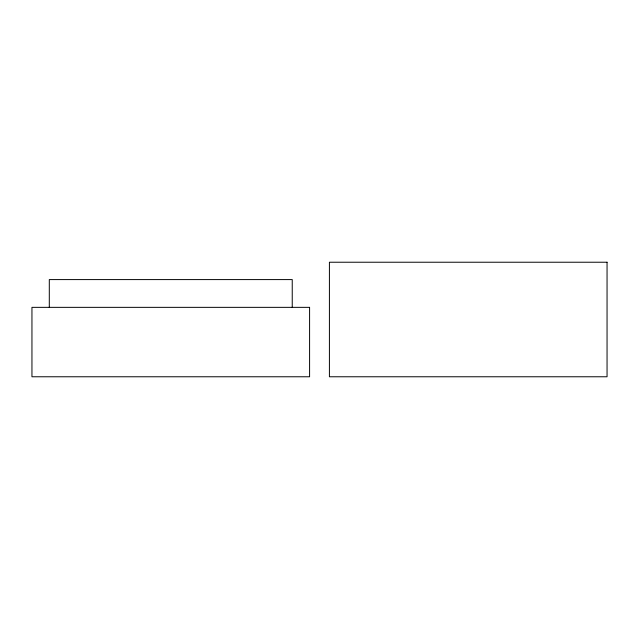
<?xml version="1.0" encoding="UTF-8"?>
<svg xmlns="http://www.w3.org/2000/svg" width="639" height="639" viewBox="0 0 639 639"><rect width="100%" height="100%" fill="white"/><g stroke="black" fill="none" stroke-linecap="round" stroke-linejoin="round"><path stroke-width="0.96" d="M292.239 307.351L292.239 279.586L49.299 279.586L49.299 307.351M607.05 262.23L329.412 262.23L329.412 376.77L607.05 376.77L607.05 262.23M309.588 307.351L31.95 307.351L31.95 376.77L309.588 376.77L309.588 307.351"/></g></svg>
